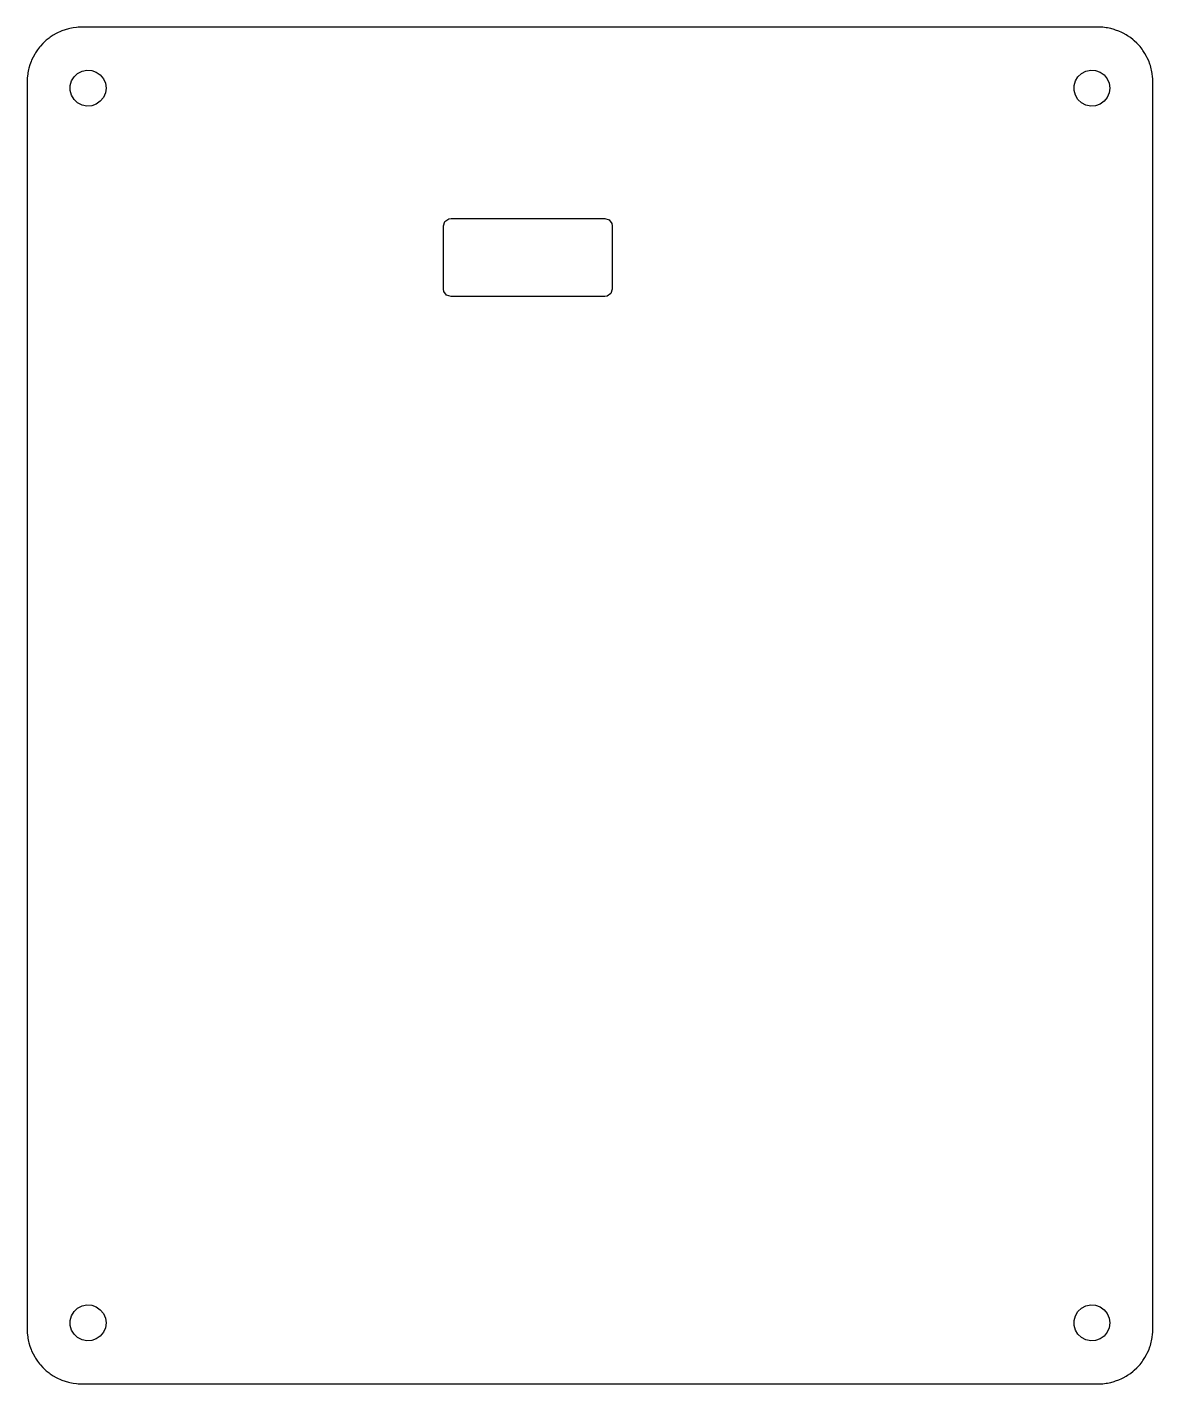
# Model space of a CAD drawing. Extents: x -45 to 45, y 1 to 110.
import ezdxf

# ---------------------------------------------------------------- set-up
doc = ezdxf.new("R2010")
doc.units = 0
doc.layers.get('0').update_dxf_attribs({"linetype": 'CONTINUOUS'})

msp = doc.modelspace()

# ---------------------------------------------------------------- linework, layer by layer
for points in [[(41.04, 0.594515), (41.3155, 0.605338), (41.5892, 0.637741), (41.7077, 0.657717), (41.978, 0.711499), (42.2434, 0.78633), (42.3581, 0.821912), (42.6167, 0.917329), (42.8671, 1.03274), (42.976, 1.0833), (43.2165, 1.218), (43.3178, 1.28262), (43.547, 1.43578), (43.7635, 1.60645), (43.8552, 1.68399), (44.0576, 1.87113), (44.2448, 2.07356), (44.3253, 2.16263), (44.496, 2.37913), (44.564, 2.47814), (44.7171, 2.70736), (44.8518, 2.94789), (44.906, 3.05508), (45.0214, 3.30544), (45.1168, 3.56408), (45.1562, 3.67753), (45.231, 3.94286), (45.255, 4.06055), (45.3088, 4.33093), (45.3412, 4.6047), (45.3492, 4.72453), (45.36, 5), (45.36, 105.5), (45.3492, 105.775), (45.3412, 105.895), (45.3088, 106.169), (45.255, 106.439), (45.231, 106.557), (45.1562, 106.822), (45.1168, 106.936), (45.0214, 107.195), (44.906, 107.445), (44.8518, 107.552), (44.7171, 107.793), (44.564, 108.022), (44.496, 108.121), (44.3253, 108.337), (44.2448, 108.426), (44.0576, 108.629), (43.8552, 108.816), (43.7635, 108.894), (43.547, 109.064), (43.3178, 109.217), (43.2165, 109.282), (42.976, 109.417), (42.8671, 109.467), (42.6167, 109.583), (42.3581, 109.678), (42.2434, 109.714), (41.978, 109.789), (41.7077, 109.842), (41.5892, 109.862), (41.3155, 109.895), (41.04, 109.905), (40.92, 109.909), (-40.98, 109.909), (-41.2555, 109.899), (-41.375, 109.887), (-41.6488, 109.854), (-41.9192, 109.8), (-42.036, 109.773), (-42.3013, 109.698), (-42.5599, 109.602), (-42.672, 109.559), (-42.9224, 109.444), (-43.0277, 109.386), (-43.2682, 109.251), (-43.4974, 109.098), (-43.5941, 109.027), (-43.8106, 108.856), (-44.0131, 108.669), (-44.0994, 108.586), (-44.2865, 108.383), (-44.361, 108.289), (-44.5316, 108.072), (-44.6848, 107.843), (-44.746, 107.74), (-44.8807, 107.499), (-44.9961, 107.249), (-45.043, 107.138), (-45.1384, 106.88), (-45.2132, 106.615), (-45.245, 106.499), (-45.2988, 106.228), (-45.3148, 106.109), (-45.3472, 105.836), (-45.358, 105.56), (-45.358, 4.93995), (-45.3472, 4.66448), (-45.3148, 4.39072), (-45.2988, 4.27169), (-45.245, 4.00131), (-45.2132, 3.88547), (-45.1384, 3.62015), (-45.043, 3.36151), (-44.9961, 3.25094), (-44.8807, 3.00058), (-44.746, 2.76005), (-44.6848, 2.65672), (-44.5316, 2.4275), (-44.361, 2.21101), (-44.2865, 2.11675), (-44.0994, 1.91431), (-44.0131, 1.83082), (-43.8106, 1.64369), (-43.5941, 1.47302), (-43.4974, 1.40178), (-43.2682, 1.24862), (-43.0277, 1.11392), (-42.9224, 1.0562), (-42.672, 0.940785), (-42.5599, 0.89762), (-42.3013, 0.802203), (-42.036, 0.727373), (-41.9192, 0.699531), (-41.6488, 0.645749), (-41.375, 0.613347), (-41.2555, 0.601325), (-40.98, 0.590502), (40.92, 0.590502)], [(-40.9356, 103.634), (-41.2862, 103.815), (-41.5748, 104.085), (-41.78, 104.422), (-41.8865, 104.803), (-41.8865, 105.197), (-41.78, 105.578), (-41.5748, 105.915), (-41.2862, 106.185), (-40.9356, 106.366), (-40.549, 106.447), (-40.155, 106.42), (-39.7829, 106.287), (-39.4603, 106.06), (-39.2111, 105.753), (-39.0538, 105.391), (-39, 105), (-39.0538, 104.609), (-39.2111, 104.247), (-39.4603, 103.94), (-39.7829, 103.713), (-40.155, 103.58), (-40.549, 103.553)], [(39.9644, 103.634), (39.6138, 103.815), (39.3252, 104.085), (39.12, 104.422), (39.0135, 104.803), (39.0135, 105.197), (39.12, 105.578), (39.3252, 105.915), (39.6138, 106.185), (39.9644, 106.366), (40.351, 106.447), (40.745, 106.42), (41.1171, 106.287), (41.4397, 106.06), (41.6889, 105.753), (41.8462, 105.391), (41.9, 105), (41.8462, 104.609), (41.6889, 104.247), (41.4397, 103.94), (41.1171, 103.713), (40.745, 103.58), (40.351, 103.553)], [(-11.2, 88.2), (-11.5527, 88.3146), (-11.7706, 88.6146), (-11.8, 88.8), (-11.8, 93.9), (-11.6854, 94.2527), (-11.3854, 94.4706), (-11.2, 94.5), (1.2, 94.5), (1.55267, 94.3854), (1.77063, 94.0854), (1.8, 93.9), (1.8, 88.8), (1.68541, 88.4473), (1.38541, 88.2294), (1.2, 88.2)], [(-40.9356, 4.13372), (-41.2862, 4.31539), (-41.5748, 4.58492), (-41.78, 4.92232), (-41.8865, 5.30256), (-41.8865, 5.69744), (-41.78, 6.07768), (-41.5748, 6.41508), (-41.2862, 6.68461), (-40.9356, 6.86628), (-40.549, 6.94662), (-40.155, 6.91967), (-39.7829, 6.78743), (-39.4603, 6.55971), (-39.2111, 6.2534), (-39.0538, 5.89121), (-39, 5.5), (-39.0538, 5.10879), (-39.2111, 4.7466), (-39.4603, 4.44029), (-39.7829, 4.21257), (-40.155, 4.08033), (-40.549, 4.05338)], [(39.9644, 4.13372), (39.6138, 4.31539), (39.3252, 4.58492), (39.12, 4.92232), (39.0135, 5.30256), (39.0135, 5.69744), (39.12, 6.07768), (39.3252, 6.41508), (39.6138, 6.68461), (39.9644, 6.86628), (40.351, 6.94662), (40.745, 6.91967), (41.1171, 6.78743), (41.4397, 6.55971), (41.6889, 6.2534), (41.8462, 5.89121), (41.9, 5.5), (41.8462, 5.10879), (41.6889, 4.7466), (41.4397, 4.44029), (41.1171, 4.21257), (40.745, 4.08033), (40.351, 4.05338)]]:
    msp.add_lwpolyline(points, close=True)

doc.saveas('drawing.dxf')
